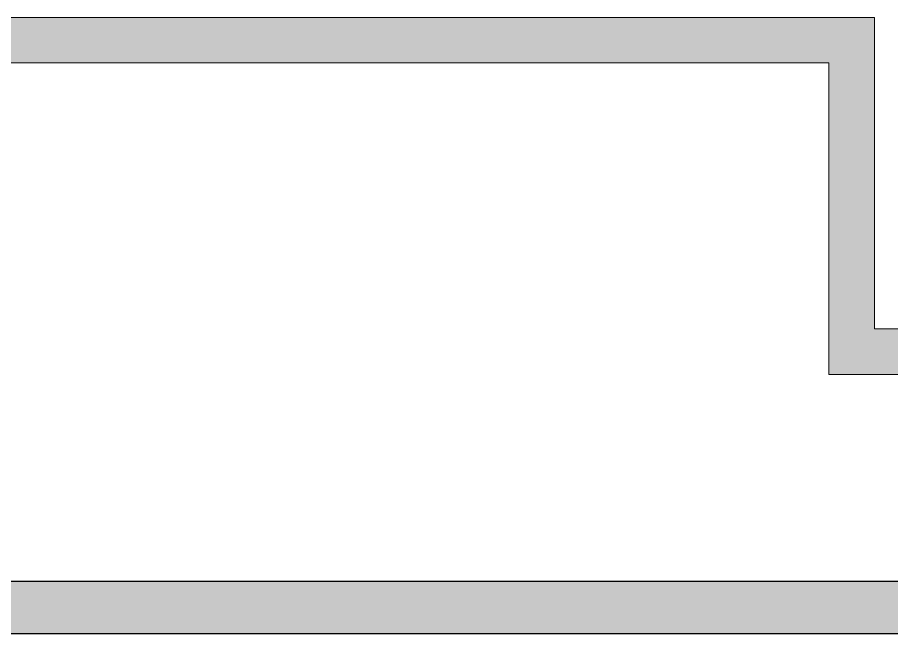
# Model space of a CAD drawing. Header units: inches. Extents: x -1176 to 1551, y -3558 to 978.
# Drawn here: x 217.5 to 284.9, y 90 to 137.4 of the extents above; entities that cross this region are included whole.
import ezdxf

# ---------------------------------------------------------------- set-up
doc = ezdxf.new("R2010")
doc.units = ezdxf.units.IN
doc.header["$MEASUREMENT"] = 0
for name, color, linetype, lineweight in [('A-WALL', 113, 'Continuous', 18), ('A-WALL-PATT', 111, 'Continuous', 18), ('I-WALL', 2, 'Continuous', 18)]:
    doc.layers.add(name, color=color, linetype=linetype, lineweight=lineweight)

msp = doc.modelspace()

# ---------------------------------------------------------------- hatches: boundary and pattern name
at = {"layer": 'A-WALL-PATT', "lineweight": 9}
msp.add_hatch(color=7, dxfattribs=at).paths.add_polyline_path([(301.843, 89.971), (301.843, 93.971), (178.313, 93.971), (178.313, 89.971), (297.843, 89.971)], flags=0)
at = {"layer": 'I-WALL', "lineweight": 9}
for points in [[(280.057, 133.941), (280.057, 137.441), (196.099, 137.441), (196.099, 133.941)], [(283.557, 113.441), (283.557, 137.441), (280.057, 137.441), (280.057, 113.441)], [(298.343, 109.941), (298.343, 113.441), (280.057, 113.441), (280.057, 109.941)]]:
    msp.add_hatch(color=7, dxfattribs=at).paths.add_polyline_path(points, flags=0)

# ---------------------------------------------------------------- linework, layer by layer
at = {"layer": 'A-WALL', "color": 8, "lineweight": 30}
for p, q in [((301.843, 93.971), (174.313, 93.971)), ((178.313, 89.971), (297.843, 89.971))]:
    msp.add_line(p, q, dxfattribs=at)
at = {"layer": 'I-WALL', "lineweight": 9}
for p, q in [((283.557, 137.441), (192.599, 137.441)), ((283.557, 113.441), (283.557, 137.441)), ((196.099, 133.941), (280.057, 133.941)), ((280.057, 133.941), (280.057, 109.941)), ((301.843, 113.441), (283.557, 113.441)), ((280.057, 109.941), (298.343, 109.941))]:
    msp.add_line(p, q, dxfattribs=at)

doc.saveas('drawing.dxf')
